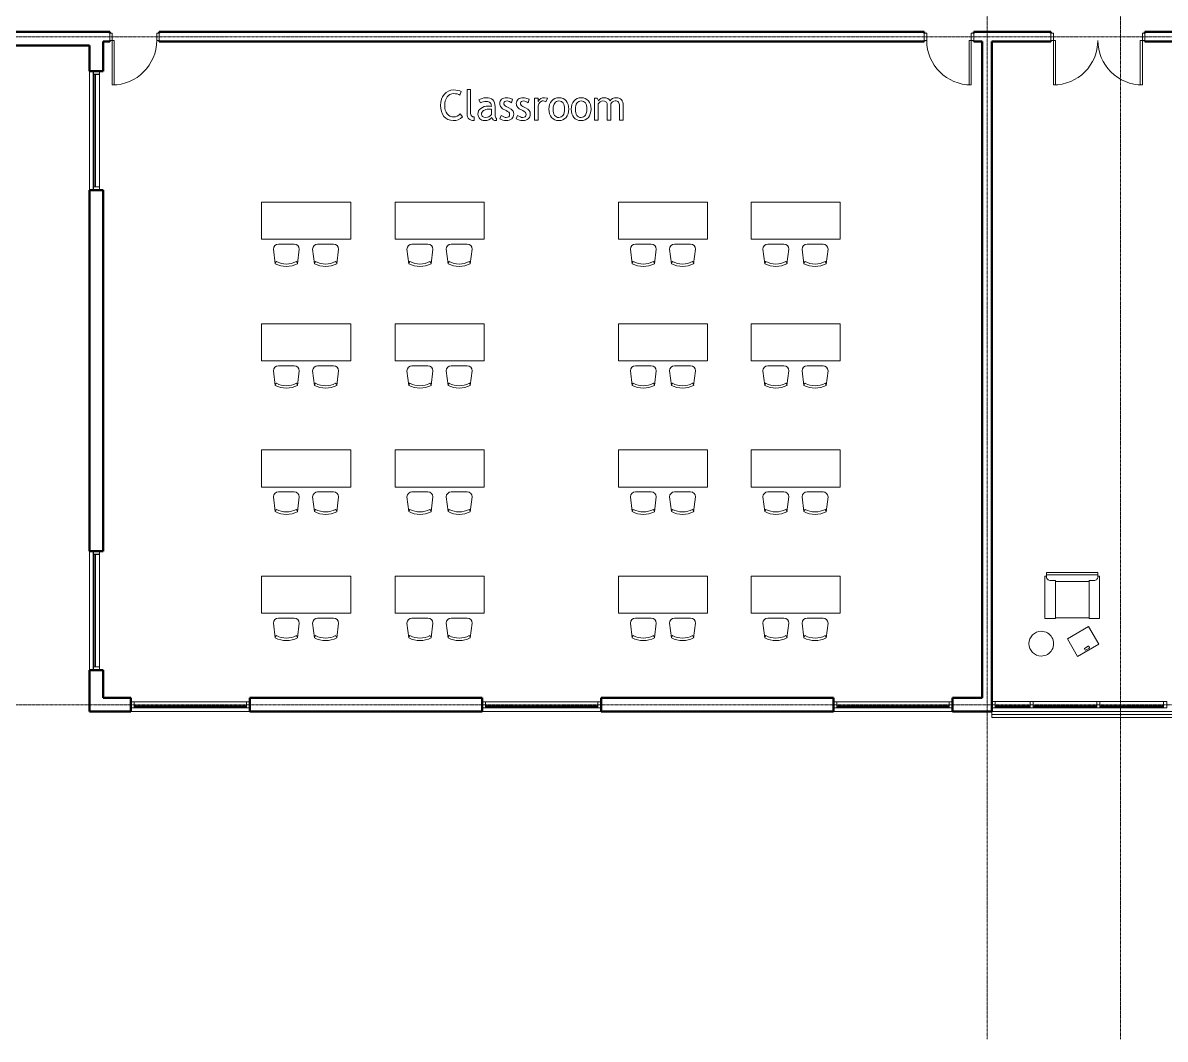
# Model space of a CAD drawing. Header units: inches. Extents: x -1714 to 1984, y -1043 to 970.
# Drawn here: x -924 to -1, y -1043 to -222 of the extents above; entities that cross this region are included whole.
import ezdxf

# ---------------------------------------------------------------- set-up
doc = ezdxf.new("R2010")
doc.units = ezdxf.units.IN
doc.header["$MEASUREMENT"] = 0
doc.linetypes.add('Grid Line 1_2_', pattern=[0.875, 0.5, -0.125, 0.125, -0.125])
for name, color, linetype, lineweight in [('A-DOOR', 31, 'Continuous', 13), ('A-DOOR-FRAM', 31, 'Continuous', 20), ('A-FLOR', 192, 'Continuous', 13), ('A-GENM', 13, 'Continuous', 9), ('A-GLAZ-CURT', 52, 'Continuous', 9), ('A-GLAZ-CWMG', 51, 'Continuous', 9), ('A-WALL', 113, 'Continuous', 13), ('I-FURN', 30, 'Continuous', 9), ('Q-SPCQ', 91, 'Continuous', 9), ('S-BEAM', 12, 'Continuous', 9), ('S-GRID', 1, 'Continuous', 9)]:
    doc.layers.add(name, color=color, linetype=linetype, lineweight=lineweight)

# ---------------------------------------------------------------- blocks, each defined once
blk = doc.blocks.new('Door-Exterior-Single-Two_Lite - 36_ x 84_-1295064-L2 - Architectural')
at = {"layer": 'A-DOOR', "lineweight": 20}
for p, q in [((18, 39.25), (16.25, 39.25)), ((16.25, 39.25), (16.25, 3.25)), ((18, 3.25), (18, 39.25)), ((16.25, 3.25), (18, 3.25))]:
    blk.add_line(p, q, dxfattribs=at)
at = {"layer": 'A-DOOR', "lineweight": 9}
blk.add_arc((18, 3.25), 36, 90, 180, dxfattribs=at)
at = {"layer": 'A-DOOR-FRAM'}
for p, q in [((-18, 3.25), (-20, 3.25)), ((-20, 3.25), (-20, -2.5)), ((-18, -2.5), (-18, 3.25)), ((18, 3.25), (18, -2.5)), ((20, 3.25), (18, 3.25)), ((20, -2.5), (20, 3.25)), ((-20, -2.5), (-18, -2.5)), ((18, -2.5), (20, -2.5))]:
    blk.add_line(p, q, dxfattribs=at)
blk = doc.blocks.new('Door-Exterior-Single-Two_Lite - 36_ x 84_-1295094-L2 - Architectural')
at = {"layer": 'A-DOOR', "lineweight": 20}
for p, q in [((16.25, -3.25), (18, -3.25)), ((16.25, -39.25), (16.25, -3.25)), ((18, -3.25), (18, -39.25)), ((18, -39.25), (16.25, -39.25))]:
    blk.add_line(p, q, dxfattribs=at)
at = {"layer": 'A-DOOR', "lineweight": 9}
blk.add_arc((18, -3.25), 36, 180, 270, dxfattribs=at)
at = {"layer": 'A-DOOR-FRAM'}
for p, q in [((-20, 2.5), (-18, 2.5)), ((-20, -3.25), (-20, 2.5)), ((-18, 2.5), (-18, -3.25)), ((18, 2.5), (20, 2.5)), ((18, -3.25), (18, 2.5)), ((20, 2.5), (20, -3.25)), ((-18, -3.25), (-20, -3.25)), ((20, -3.25), (18, -3.25))]:
    blk.add_line(p, q, dxfattribs=at)
blk = doc.blocks.new('Door-Passage-Double-Flush - 72_ x 84_-1294601-L2 - Architectural')
at = {"layer": 'A-DOOR', "lineweight": 20}
for p, q in [((-36, 3.25), (-36, 39.25)), ((-36, 39.25), (-34.25, 39.25)), ((-34.25, 39.25), (-34.25, 3.25)), ((36, 39.25), (34.25, 39.25)), ((34.25, 39.25), (34.25, 3.25)), ((36, 3.25), (36, 39.25)), ((-34.25, 3.25), (-36, 3.25)), ((34.25, 3.25), (36, 3.25))]:
    blk.add_line(p, q, dxfattribs=at)
at = {"layer": 'A-DOOR', "lineweight": 9}
for centre, start, end in [((-36, 3.25), 360, 90), ((36, 3.25), 90, 180)]:
    blk.add_arc(centre, 36, start, end, dxfattribs=at)
at = {"layer": 'A-DOOR-FRAM'}
for p, q in [((-36, 3.25), (-38, 3.25)), ((-38, 3.25), (-38, -2.5)), ((-36, -2.5), (-36, 3.25)), ((36, 3.25), (36, -2.5)), ((38, 3.25), (36, 3.25)), ((38, -2.5), (38, 3.25)), ((-38, -2.5), (-36, -2.5)), ((36, -2.5), (38, -2.5))]:
    blk.add_line(p, q, dxfattribs=at)
blk = doc.blocks.new('System Panel - Glazed-1339775-L2 - Architectural')
at = {"layer": 'A-GLAZ-CURT', "lineweight": 13}
for p, q in [((25.75, 1.75), (-25.75, 1.75)), ((-25.75, 1.75), (-25.75, 0.75)), ((-25.75, 0.75), (25.75, 0.75)), ((25.75, 0.75), (25.75, 1.75))]:
    blk.add_line(p, q, dxfattribs=at)
blk = doc.blocks.new('System Panel - Glazed-1339783-L2 - Architectural')
at = {"layer": 'A-GLAZ-CURT', "lineweight": 13}
for p, q in [((14.125, 1.75), (-14.125, 1.75)), ((-14.125, 1.75), (-14.125, 0.75)), ((-14.125, 0.75), (14.125, 0.75)), ((14.125, 0.75), (14.125, 1.75))]:
    blk.add_line(p, q, dxfattribs=at)
blk = doc.blocks.new('System Panel - Glazed-1339728-L2 - Architectural')
at = {"layer": 'A-GLAZ-CURT', "lineweight": 13}
for p, q in [((25.75, 1.75), (-25.75, 1.75)), ((-25.75, 1.75), (-25.75, 0.75)), ((-25.75, 0.75), (25.75, 0.75)), ((25.75, 0.75), (25.75, 1.75))]:
    blk.add_line(p, q, dxfattribs=at)
blk = doc.blocks.new('Rectangular Mullion - 2_5_ x 5_ rectangular-1339687-L2 - Architectural')
at = {"layer": 'A-GLAZ-CWMG', "lineweight": 20}
for p, q in [((-1.25, 2.5), (1.25, 2.5)), ((-1.25, -2.5), (-1.25, 2.5)), ((1.25, 2.5), (1.25, -2.5)), ((1.25, -2.5), (-1.25, -2.5))]:
    blk.add_line(p, q, dxfattribs=at)
blk = doc.blocks.new('Rectangular Mullion - 2_5_ x 5_ rectangular-1332245-L2 - Architectural')
at = {"layer": 'A-GLAZ-CWMG'}
for p, q in [((1292.65, -339.58), (1292.65, -288.08)), ((1297.65, -288.08), (1297.65, -339.58))]:
    blk.add_line(p, q, dxfattribs=at)
blk = doc.blocks.new('Rectangular Mullion - 2_5_ x 5_ rectangular-1339782-L2 - Architectural')
at = {"layer": 'A-GLAZ-CWMG'}
for p, q in [((-138.35, -770.33), (-110.1, -770.33)), ((-138.35, -775.33), (-110.1, -775.33))]:
    blk.add_line(p, q, dxfattribs=at)
blk = doc.blocks.new('Rectangular Mullion - 2_5_ x 5_ rectangular-1332330-L2 - Architectural')
at = {"layer": 'A-GLAZ-CWMG'}
for p, q in [((1292.65, -393.58), (1292.65, -342.08)), ((1297.65, -393.58), (1297.65, -342.08))]:
    blk.add_line(p, q, dxfattribs=at)
blk = doc.blocks.new('Rectangular Mullion - 2_5_ x 5_ rectangular-1339786-L2 - Architectural')
at = {"layer": 'A-GLAZ-CWMG', "lineweight": 20}
for p, q in [((-2.5, 2.5), (0, 2.5)), ((-2.5, -2.5), (-2.5, 2.5)), ((0, 2.5), (0, -2.5)), ((0, -2.5), (-2.5, -2.5))]:
    blk.add_line(p, q, dxfattribs=at)
blk = doc.blocks.new('System Panel - Glazed-1361201-L2 - Architectural')
at = {"layer": 'A-GLAZ-CURT', "lineweight": 13}
for p, q in [((45.5, 1.75), (-45.5, 1.75)), ((-45.5, 1.75), (-45.5, 0.75)), ((-45.5, 0.75), (45.5, 0.75)), ((45.5, 0.75), (45.5, 1.75))]:
    blk.add_line(p, q, dxfattribs=at)
blk = doc.blocks.new('Rectangular Mullion - 2_5_ x 5_ rectangular-1361071-L2 - Architectural')
at = {"layer": 'A-GLAZ-CWMG'}
for p, q in [((-220.88, -770.37), (-175.38, -770.37)), ((-220.88, -775.37), (-175.38, -775.37))]:
    blk.add_line(p, q, dxfattribs=at)
blk = doc.blocks.new('Rectangular Mullion - 2_5_ x 5_ rectangular-1361072-L2 - Architectural')
at = {"layer": 'A-GLAZ-CWMG'}
for p, q in [((-266.38, -770.37), (-220.88, -770.37)), ((-266.38, -775.37), (-220.88, -775.37))]:
    blk.add_line(p, q, dxfattribs=at)
blk = doc.blocks.new('Rectangular Mullion - 2_5_ x 5_ rectangular-1361184-L2 - Architectural')
at = {"layer": 'A-GLAZ-CWMG', "lineweight": 20}
for p, q in [((-2.5, 2.5), (0, 2.5)), ((-2.5, -2.5), (-2.5, 2.5)), ((0, 2.5), (0, -2.5)), ((0, -2.5), (-2.5, -2.5))]:
    blk.add_line(p, q, dxfattribs=at)
blk = doc.blocks.new('Rectangular Mullion - 2_5_ x 5_ rectangular-1361191-L2 - Architectural')
at = {"layer": 'A-GLAZ-CWMG', "lineweight": 20}
for p, q in [((0, 2.5), (-2.5, 2.5)), ((-2.5, 2.5), (-2.5, -2.5)), ((0, -2.5), (0, 2.5)), ((-2.5, -2.5), (0, -2.5))]:
    blk.add_line(p, q, dxfattribs=at)
blk = doc.blocks.new('Rectangular Mullion - 2_5_ x 5_ rectangular-V1-L2 - Architectural')
at = {"layer": 'A-GLAZ-CWMG'}
for p, q in [((-867.31, -651.27), (-867.31, -696.69)), ((-862.31, -651.19), (-862.31, -696.69))]:
    blk.add_line(p, q, dxfattribs=at)
blk = doc.blocks.new('Rectangular Mullion - 2_5_ x 5_ rectangular-V3-L2 - Architectural')
at = {"layer": 'A-GLAZ-CWMG'}
for p, q in [((-867.35, -696.77), (-867.35, -742.27)), ((-862.35, -696.77), (-862.35, -742.19))]:
    blk.add_line(p, q, dxfattribs=at)
blk = doc.blocks.new('Kawneer Versoleil Sunshade - 6_ Blade At 5_-1418622-L2 - Architectural')
at = {"layer": 'A-GENM'}
for p, q in [((-716.79, 2.5), (-716.79, -2.5)), ((723.41, 2.5), (-716.79, 2.5)), ((723.41, 2.5), (-716.79, 2.5)), ((-716.79, -2.5), (723.41, -2.5))]:
    blk.add_line(p, q, dxfattribs=at)
at = {"layer": 'S-BEAM'}
for p, q in [((-716.79, 2.5), (-716.79, -2.5)), ((723.41, 2.5), (-716.79, 2.5)), ((-716.79, 0), (723.41, 0)), ((-716.79, -2.5), (723.41, -2.5))]:
    blk.add_line(p, q, dxfattribs=at)
blk = doc.blocks.new('Chair-Viper - Chair-1456982-L2 - Architectural')
at = {"layer": 'I-FURN'}
for p, q in [((-20.75, 0.56), (-20.75, -2.54)), ((-20.75, 0.56), (20.75, 0.56)), ((20.75, -2.54), (20.75, 0.56)), ((-22, -36.79), (-22, -2.54)), ((-22, -2.54), (-20.75, -2.54)), ((-20.75, -1.44), (20.75, -1.44)), ((-13.59, -5.88), (-18.14, -5.88)), ((-13.59, -36.1), (-13.59, -5.88)), ((-13.59, -6.88), (13.59, -6.88)), ((13.59, -36.1), (13.59, -5.88)), ((13.59, -5.88), (18.25, -5.88)), ((22, -2.54), (20.75, -2.54)), ((22, -36.79), (22, -2.54)), ((-13.59, -36.79), (-22, -36.79)), ((13.59, -36.1), (-13.59, -36.1)), ((-13.59, -36.1), (-13.59, -36.79)), ((13.59, -36.1), (13.59, -36.79)), ((13.59, -36.79), (22, -36.79))]:
    blk.add_line(p, q, dxfattribs=at)
for centre, radius, start, end in [((-16.21, -2.54), 4.54, 180, 203.67107), ((-18.14, -3.48), 2.4, 201.61679, 270), ((18.25, -3.64), 2.24, 270, 341.12025), ((13.19, -1.91), 7.59, 341.12025, 355.20868)]:
    blk.add_arc(centre, radius, start, end, dxfattribs=at)
blk = doc.blocks.new('Table-Teknion-DNA_Laptop_Table - DNA Freestanding Laptop-1456984-L2 - Architectural')
at = {"layer": 'I-FURN'}
for p, q in [((9.84, 8.24), (-9.84, 8.24)), ((-9.84, 8.24), (-9.84, -8.24)), ((-2.02, 5.74), (-2.02, 6.81)), ((-1.73, 7.1), (1.71, 7.1)), ((1.71, 5.45), (-1.73, 5.45)), ((2, 6.81), (2, 5.74)), ((9.84, -8.24), (9.84, 8.24)), ((-9.84, -8.24), (9.84, -8.24))]:
    blk.add_line(p, q, dxfattribs=at)
for centre, start, end in [((-1.73, 6.81), 90, 180), ((-1.73, 5.74), 180, 270), ((1.71, 6.81), 0, 90), ((1.71, 5.74), 270, 0)]:
    blk.add_arc(centre, 0.289, start, end, dxfattribs=at)
blk = doc.blocks.new('Nemschoff_Steps_866-T7_TableFreestanding - Left Stand -T8-1456986-L2 - Architectural')
at = {"layer": 'I-FURN'}
for start, end in [(360, 180), (180, 360)]:
    blk.add_arc((0, 0), 10, start, end, dxfattribs=at)
blk = doc.blocks.new('M_Table-Rectangular - 1830 x 0762mm-1454991-L2 - Architectural')
at = {"layer": 'I-FURN'}
for p, q in [((36.02, 15), (-36.02, 15)), ((-36.02, 15), (-36.02, -15)), ((36.02, -15), (36.02, 15)), ((-36.02, -15), (36.02, -15))]:
    blk.add_line(p, q, dxfattribs=at)
blk = doc.blocks.new('M_Chair-Desk - Desk Chair-1453869-L2 - Architectural')
at = {"layer": 'I-FURN'}
for p, q in [((-10.49, 11.91), (-9, 0)), ((6.42, 15.96), (-6.44, 15.96)), ((8.98, -0.01), (10.46, 11.91))]:
    blk.add_line(p, q, dxfattribs=at)
for centre, radius, start, end in [((-6.44, 11.91), 4.05, 90, 180), ((6.42, 11.91), 4.05, 360, 90), ((-6.85, 0.01), 2.15, 125.61631, 180.20142), ((0, 17.59), 17.79, 242.90887, 297.09113), ((7.02, 0.09), 1.98, 357.30891, 56.87335), ((0, 17.59), 19.76, 242.90887, 297.03453)]:
    blk.add_arc(centre, radius, start, end, dxfattribs=at)

msp = doc.modelspace()

# ---------------------------------------------------------------- linework, layer by layer
at = {"layer": 'A-FLOR'}
for p, q in [((-870.41, -260.69), (-870.41, -356.77)), ((-870.41, -648.69), (-870.41, -744.77)), ((-836.88, -778.35), (-740.88, -778.35)), ((-552.88, -778.35), (-456.88, -778.35)), ((-268.88, -778.35), (-172.88, -778.35))]:
    msp.add_line(p, q, dxfattribs=at)
at = {"layer": 'A-GENM'}
for p, q in [((-580.31, -276.73), (-582.1, -277.84)), ((-578.31, -276.07), (-580.31, -276.73)), ((-576.09, -275.85), (-578.31, -276.07)), ((-574.2, -275.93), (-576.09, -275.85)), ((-572.53, -276.16), (-574.2, -275.93)), ((-571.08, -276.56), (-572.53, -276.16)), ((-569.84, -277.11), (-571.08, -276.56)), ((-562.3, -275.43), (-565.23, -275.43)), ((-565.23, -275.43), (-565.23, -295.28)), ((-562.3, -294.63), (-562.3, -275.43)), ((-586.44, -285.73), (-586.62, -288.29)), ((-585.88, -283.39), (-586.44, -285.73)), ((-584.97, -281.28), (-585.88, -283.39)), ((-583.68, -279.39), (-584.97, -281.28)), ((-582.1, -277.84), (-583.68, -279.39)), ((-583.14, -286.45), (-582.77, -284.6)), ((-582.77, -284.6), (-582.16, -282.95)), ((-582.16, -282.95), (-581.3, -281.5)), ((-581.3, -281.5), (-580.23, -280.31)), ((-580.23, -280.31), (-579.01, -279.46)), ((-579.01, -279.46), (-577.62, -278.95)), ((-577.62, -278.95), (-576.08, -278.78)), ((-576.08, -278.78), (-574.45, -278.85)), ((-574.45, -278.85), (-573.06, -279.07)), ((-573.06, -279.07), (-571.9, -279.42)), ((-571.9, -279.42), (-570.98, -279.91)), ((-570.98, -279.91), (-569.84, -277.11)), ((-554.51, -283.18), (-555.59, -283.82)), ((-555.59, -283.82), (-554.21, -286.33)), ((-553.08, -282.63), (-554.51, -283.18)), ((-554.21, -286.33), (-553.3, -285.78)), ((-553.3, -285.78), (-552.21, -285.39)), ((-551.52, -282.26), (-553.08, -282.63)), ((-552.21, -285.39), (-550.95, -285.15)), ((-550.02, -282.14), (-551.52, -282.26)), ((-550.95, -285.15), (-549.5, -285.07)), ((-548.2, -282.25), (-550.02, -282.14)), ((-549.5, -285.07), (-548.57, -285.14)), ((-548.57, -285.14), (-547.76, -285.34)), ((-546.65, -282.58), (-548.2, -282.25)), ((-547.76, -285.34), (-547.08, -285.66)), ((-547.08, -285.66), (-546.52, -286.12)), ((-545.37, -283.12), (-546.65, -282.58)), ((-546.52, -286.12), (-546.08, -286.71)), ((-544.35, -283.89), (-545.37, -283.12)), ((-543.58, -284.9), (-544.35, -283.89)), ((-543.03, -286.16), (-543.58, -284.9)), ((-542.7, -287.68), (-543.03, -286.16)), ((-538.71, -285.76), (-538.81, -286.8)), ((-538.42, -284.84), (-538.71, -285.76)), ((-537.93, -284.05), (-538.42, -284.84)), ((-537.24, -283.37), (-537.93, -284.05)), ((-536.4, -282.83), (-537.24, -283.37)), ((-535.43, -282.45), (-536.4, -282.83)), ((-535.46, -286.57), (-535.27, -285.81)), ((-534.35, -282.22), (-535.43, -282.45)), ((-535.27, -285.81), (-534.71, -285.2)), ((-534.71, -285.2), (-533.87, -284.79)), ((-533.14, -282.14), (-534.35, -282.22)), ((-533.87, -284.79), (-532.86, -284.66)), ((-532.13, -282.22), (-533.14, -282.14)), ((-532.86, -284.66), (-531.94, -284.76)), ((-530.99, -282.45), (-532.13, -282.22)), ((-531.94, -284.76), (-531.02, -285.07)), ((-531.02, -285.07), (-530.11, -285.6)), ((-528.33, -283.38), (-530.99, -282.45)), ((-530.11, -285.6), (-529.2, -286.33)), ((-529.2, -286.33), (-528.33, -283.38)), ((-525.29, -285.76), (-525.39, -286.8)), ((-525, -284.84), (-525.29, -285.76)), ((-524.51, -284.05), (-525, -284.84)), ((-523.82, -283.37), (-524.51, -284.05)), ((-522.98, -282.83), (-523.82, -283.37)), ((-522.01, -282.45), (-522.98, -282.83)), ((-522.04, -286.57), (-521.85, -285.81)), ((-520.93, -282.22), (-522.01, -282.45)), ((-521.85, -285.81), (-521.29, -285.2)), ((-521.29, -285.2), (-520.45, -284.79)), ((-519.72, -282.14), (-520.93, -282.22)), ((-520.45, -284.79), (-519.44, -284.66)), ((-518.71, -282.22), (-519.72, -282.14)), ((-519.44, -284.66), (-518.52, -284.76)), ((-517.57, -282.45), (-518.71, -282.22)), ((-518.52, -284.76), (-517.6, -285.07)), ((-517.6, -285.07), (-516.69, -285.6)), ((-514.91, -283.38), (-517.57, -282.45)), ((-516.69, -285.6), (-515.78, -286.33)), ((-515.78, -286.33), (-514.91, -283.38)), ((-507.78, -282.56), (-510.71, -282.56)), ((-510.71, -282.56), (-510.71, -300.17)), ((-507.78, -285.07), (-507.78, -282.56)), ((-506.81, -283.79), (-507.78, -285.07)), ((-507.08, -286.94), (-506.53, -286.15)), ((-505.64, -282.87), (-506.81, -283.79)), ((-506.53, -286.15), (-505.88, -285.5)), ((-505.88, -285.5), (-505.17, -285.03)), ((-504.25, -282.32), (-505.64, -282.87)), ((-505.17, -285.03), (-504.42, -284.75)), ((-504.42, -284.75), (-503.6, -284.66)), ((-502.66, -282.14), (-504.25, -282.32)), ((-503.6, -284.66), (-502.57, -284.83)), ((-500.23, -282.42), (-502.66, -282.14)), ((-502.57, -284.83), (-501.54, -285.36)), ((-501.54, -285.36), (-500.23, -282.42)), ((-497.74, -286.04), (-498.42, -287.6)), ((-496.78, -284.67), (-497.74, -286.04)), ((-495.59, -283.56), (-496.78, -284.67)), ((-494.23, -282.77), (-495.59, -283.56)), ((-494.36, -286.43), (-493.68, -285.65)), ((-492.7, -282.3), (-494.23, -282.77)), ((-493.68, -285.65), (-492.89, -285.1)), ((-492.89, -285.1), (-492, -284.77)), ((-491, -282.14), (-492.7, -282.3)), ((-492, -284.77), (-491, -284.66)), ((-489.21, -282.29), (-491, -282.14)), ((-491, -284.66), (-489.92, -284.76)), ((-489.92, -284.76), (-488.98, -285.07)), ((-487.63, -282.75), (-489.21, -282.29)), ((-488.98, -285.07), (-488.19, -285.59)), ((-488.19, -285.59), (-487.54, -286.32)), ((-486.27, -283.51), (-487.63, -282.75)), ((-485.12, -284.57), (-486.27, -283.51)), ((-484.21, -285.91), (-485.12, -284.57)), ((-483.56, -287.48), (-484.21, -285.91)), ((-479.7, -286.04), (-480.39, -287.6)), ((-478.74, -284.67), (-479.7, -286.04)), ((-477.56, -283.56), (-478.74, -284.67)), ((-476.2, -282.77), (-477.56, -283.56)), ((-476.32, -286.43), (-475.64, -285.65)), ((-474.67, -282.3), (-476.2, -282.77)), ((-475.64, -285.65), (-474.86, -285.1)), ((-474.86, -285.1), (-473.96, -284.77)), ((-472.96, -282.14), (-474.67, -282.3)), ((-473.96, -284.77), (-472.96, -284.66)), ((-471.18, -282.29), (-472.96, -282.14)), ((-472.96, -284.66), (-471.88, -284.76)), ((-471.88, -284.76), (-470.95, -285.07)), ((-469.6, -282.75), (-471.18, -282.29)), ((-470.95, -285.07), (-470.16, -285.59)), ((-470.16, -285.59), (-469.51, -286.32)), ((-468.24, -283.51), (-469.6, -282.75)), ((-467.09, -284.57), (-468.24, -283.51)), ((-466.18, -285.91), (-467.09, -284.57)), ((-465.52, -287.48), (-466.18, -285.91)), ((-460.07, -282.56), (-462.07, -282.56)), ((-462.07, -282.56), (-462.07, -300.17)), ((-459.05, -284.66), (-460.07, -282.56)), ((-459.13, -287.17), (-458.53, -286.27)), ((-458.11, -283.55), (-459.05, -284.66)), ((-458.53, -286.27), (-457.61, -285.44)), ((-457.06, -282.77), (-458.11, -283.55)), ((-457.61, -285.44), (-456.57, -284.85)), ((-455.89, -282.3), (-457.06, -282.77)), ((-456.57, -284.85), (-455.6, -284.66)), ((-454.62, -282.14), (-455.89, -282.3)), ((-455.6, -284.66), (-454.13, -284.84)), ((-452.9, -282.3), (-454.62, -282.14)), ((-454.13, -284.84), (-452.99, -285.41)), ((-452.99, -285.41), (-452.56, -285.83)), ((-451.46, -282.77), (-452.9, -282.3)), ((-452.56, -285.83), (-452.25, -286.31)), ((-450.3, -283.55), (-451.46, -282.77)), ((-449.42, -284.66), (-450.3, -283.55)), ((-448.68, -283.67), (-449.42, -284.66)), ((-449.07, -286.97), (-448.54, -286.12)), ((-447.5, -282.86), (-448.68, -283.67)), ((-448.54, -286.12), (-447.71, -285.36)), ((-447.71, -285.36), (-446.67, -284.83)), ((-446.08, -282.32), (-447.5, -282.86)), ((-446.67, -284.83), (-445.57, -284.66)), ((-444.62, -282.14), (-446.08, -282.32)), ((-445.57, -284.66), (-444.72, -284.72)), ((-444.72, -284.72), (-443.98, -284.92)), ((-443.35, -282.24), (-444.62, -282.14)), ((-443.98, -284.92), (-443.35, -285.25)), ((-442.24, -282.55), (-443.35, -282.24)), ((-443.35, -285.25), (-442.84, -285.71)), ((-442.84, -285.71), (-442.45, -286.3)), ((-441.28, -283.05), (-442.24, -282.55)), ((-440.47, -283.77), (-441.28, -283.05)), ((-439.83, -284.66), (-440.47, -283.77)), ((-439.37, -285.72), (-439.83, -284.66)), ((-439.09, -286.95), (-439.37, -285.72)), ((-586.62, -288.29), (-586.45, -290.93)), ((-586.45, -290.93), (-585.94, -293.29)), ((-585.94, -293.29), (-585.08, -295.38)), ((-585.08, -295.38), (-583.89, -297.21)), ((-583.26, -288.49), (-583.14, -286.45)), ((-583.14, -290.44), (-583.26, -288.49)), ((-582.77, -292.19), (-583.14, -290.44)), ((-582.14, -293.75), (-582.77, -292.19)), ((-581.27, -295.12), (-582.14, -293.75)), ((-580.2, -296.23), (-581.27, -295.12)), ((-570.84, -295.15), (-571.86, -296.24)), ((-569.01, -297.66), (-570.84, -295.15)), ((-565.23, -295.28), (-565.14, -296.52)), ((-562.09, -295.89), (-562.3, -294.63)), ((-556.27, -293.99), (-556.42, -295.29)), ((-556.42, -295.29), (-556.33, -296.37)), ((-555.82, -292.79), (-556.27, -293.99)), ((-555.06, -291.7), (-555.82, -292.79)), ((-554, -290.72), (-555.06, -291.7)), ((-552.71, -289.9), (-554, -290.72)), ((-553.49, -295.38), (-553.39, -294.59)), ((-553.27, -296.56), (-553.49, -295.38)), ((-553.39, -294.59), (-553.09, -293.86)), ((-553.09, -293.86), (-552.59, -293.18)), ((-551.25, -289.32), (-552.71, -289.9)), ((-552.59, -293.18), (-551.88, -292.56)), ((-551.88, -292.56), (-551.02, -292.04)), ((-549.62, -288.97), (-551.25, -289.32)), ((-551.02, -292.04), (-550.05, -291.66)), ((-550.05, -291.66), (-548.95, -291.44)), ((-547.83, -288.85), (-549.62, -288.97)), ((-548.95, -291.44), (-547.74, -291.37)), ((-546.74, -288.95), (-547.83, -288.85)), ((-547.74, -291.37), (-545.52, -291.37)), ((-545.52, -289.27), (-546.74, -288.95)), ((-546.08, -286.71), (-545.77, -287.43)), ((-545.77, -287.43), (-545.58, -288.29)), ((-545.58, -288.29), (-545.52, -289.27)), ((-545.52, -291.37), (-545.52, -295.56)), ((-542.59, -289.46), (-542.7, -287.68)), ((-542.59, -295.81), (-542.59, -289.46)), ((-538.81, -286.8), (-538.74, -287.62)), ((-538.74, -287.62), (-538.54, -288.39)), ((-538.54, -288.39), (-538.21, -289.11)), ((-538.21, -289.11), (-537.73, -289.79)), ((-537.73, -289.79), (-536.46, -290.97)), ((-536.46, -290.97), (-533.59, -292.48)), ((-535.34, -287.39), (-535.46, -286.57)), ((-534.98, -288.11), (-535.34, -287.39)), ((-534.39, -288.71), (-534.98, -288.11)), ((-533.56, -289.22), (-534.39, -288.71)), ((-533.59, -292.48), (-532.39, -293.16)), ((-531.36, -290.27), (-533.56, -289.22)), ((-532.39, -293.16), (-531.53, -293.9)), ((-531.53, -293.9), (-531.01, -294.7)), ((-529.61, -291.29), (-531.36, -290.27)), ((-531.01, -294.7), (-530.84, -295.57)), ((-528.41, -292.44), (-529.61, -291.29)), ((-528.01, -293.08), (-528.41, -292.44)), ((-527.72, -293.81), (-528.01, -293.08)), ((-527.49, -295.48), (-527.72, -293.81)), ((-527.59, -296.61), (-527.49, -295.48)), ((-525.39, -286.8), (-525.32, -287.62)), ((-525.32, -287.62), (-525.12, -288.39)), ((-525.12, -288.39), (-524.79, -289.11)), ((-524.79, -289.11), (-524.31, -289.79)), ((-524.31, -289.79), (-523.04, -290.97)), ((-523.04, -290.97), (-520.18, -292.48)), ((-521.92, -287.39), (-522.04, -286.57)), ((-521.56, -288.11), (-521.92, -287.39)), ((-520.97, -288.71), (-521.56, -288.11)), ((-520.14, -289.22), (-520.97, -288.71)), ((-520.18, -292.48), (-518.97, -293.16)), ((-517.94, -290.27), (-520.14, -289.22)), ((-518.97, -293.16), (-518.11, -293.9)), ((-518.11, -293.9), (-517.59, -294.7)), ((-516.19, -291.29), (-517.94, -290.27)), ((-517.59, -294.7), (-517.42, -295.57)), ((-514.99, -292.44), (-516.19, -291.29)), ((-514.59, -293.08), (-514.99, -292.44)), ((-514.3, -293.81), (-514.59, -293.08)), ((-514.07, -295.48), (-514.3, -293.81)), ((-514.17, -296.61), (-514.07, -295.48)), ((-507.78, -289.76), (-507.7, -288.74)), ((-507.78, -300.17), (-507.78, -289.76)), ((-507.7, -288.74), (-507.47, -287.8)), ((-507.47, -287.8), (-507.08, -286.94)), ((-498.83, -289.36), (-498.97, -291.33)), ((-498.97, -291.33), (-498.84, -293.34)), ((-498.84, -293.34), (-498.44, -295.14)), ((-498.42, -287.6), (-498.83, -289.36)), ((-498.44, -295.14), (-497.79, -296.72)), ((-495.62, -291.33), (-495.54, -289.85)), ((-495.54, -292.91), (-495.62, -291.33)), ((-495.54, -289.85), (-495.3, -288.54)), ((-495.33, -294.28), (-495.54, -292.91)), ((-494.97, -295.44), (-495.33, -294.28)), ((-495.3, -288.54), (-494.91, -287.4)), ((-494.46, -296.39), (-494.97, -295.44)), ((-494.91, -287.4), (-494.36, -286.43)), ((-487.08, -295.28), (-487.61, -296.27)), ((-487.54, -286.32), (-487.04, -287.26)), ((-486.7, -294.13), (-487.08, -295.28)), ((-487.04, -287.26), (-486.68, -288.41)), ((-486.47, -292.81), (-486.7, -294.13)), ((-486.68, -288.41), (-486.46, -289.76)), ((-486.39, -291.33), (-486.47, -292.81)), ((-486.46, -289.76), (-486.39, -291.33)), ((-484.24, -296.75), (-483.57, -295.17)), ((-483.57, -295.17), (-483.17, -293.36)), ((-483.17, -289.28), (-483.56, -287.48)), ((-483.03, -291.33), (-483.17, -289.28)), ((-483.17, -293.36), (-483.03, -291.33)), ((-480.8, -289.36), (-480.94, -291.33)), ((-480.94, -291.33), (-480.81, -293.34)), ((-480.81, -293.34), (-480.41, -295.14)), ((-480.39, -287.6), (-480.8, -289.36)), ((-480.41, -295.14), (-479.75, -296.72)), ((-477.58, -291.33), (-477.5, -289.85)), ((-477.51, -292.91), (-477.58, -291.33)), ((-477.29, -294.28), (-477.51, -292.91)), ((-477.5, -289.85), (-477.27, -288.54)), ((-476.93, -295.44), (-477.29, -294.28)), ((-477.27, -288.54), (-476.88, -287.4)), ((-476.43, -296.39), (-476.93, -295.44)), ((-476.88, -287.4), (-476.32, -286.43)), ((-469.05, -295.28), (-469.58, -296.27)), ((-469.51, -286.32), (-469, -287.26)), ((-468.66, -294.13), (-469.05, -295.28)), ((-469, -287.26), (-468.64, -288.41)), ((-468.43, -292.81), (-468.66, -294.13)), ((-468.64, -288.41), (-468.43, -289.76)), ((-468.43, -289.76), (-468.36, -291.33)), ((-468.36, -291.33), (-468.43, -292.81)), ((-466.21, -296.75), (-465.54, -295.17)), ((-465.54, -295.17), (-465.14, -293.36)), ((-465.13, -289.28), (-465.52, -287.48)), ((-465.14, -293.36), (-465, -291.33)), ((-465, -291.33), (-465.13, -289.28)), ((-459.13, -300.17), (-459.13, -287.17)), ((-452.25, -286.31), (-452.06, -286.86)), ((-452.06, -286.86), (-452, -287.49)), ((-452, -287.49), (-452, -300.17)), ((-449.07, -300.17), (-449.07, -286.97)), ((-442.45, -286.3), (-442.16, -287.03)), ((-442.16, -287.03), (-441.99, -287.89)), ((-441.99, -287.89), (-441.94, -288.88)), ((-441.94, -288.88), (-441.94, -300.17)), ((-439, -288.34), (-439.09, -286.95)), ((-439, -300.17), (-439, -288.34)), ((-583.89, -297.21), (-582.4, -298.69)), ((-582.4, -298.69), (-580.66, -299.75)), ((-580.66, -299.75), (-578.66, -300.38)), ((-578.99, -297.02), (-580.2, -296.23)), ((-577.63, -297.5), (-578.99, -297.02)), ((-578.66, -300.38), (-576.42, -300.59)), ((-576.13, -297.66), (-577.63, -297.5)), ((-576.42, -300.59), (-574.25, -300.41)), ((-574.51, -297.5), (-576.13, -297.66)), ((-573.09, -297.03), (-574.51, -297.5)), ((-574.25, -300.41), (-572.3, -299.86)), ((-571.86, -296.24), (-573.09, -297.03)), ((-572.3, -299.86), (-570.55, -298.94)), ((-570.55, -298.94), (-569.01, -297.66)), ((-565.14, -296.52), (-564.86, -297.6)), ((-564.86, -297.6), (-564.41, -298.52)), ((-564.41, -298.52), (-563.76, -299.26)), ((-563.76, -299.26), (-562.94, -299.84)), ((-562.94, -299.84), (-561.93, -300.26)), ((-561.84, -296.4), (-562.09, -295.89)), ((-561.93, -300.26), (-560.74, -300.51)), ((-561.48, -296.85), (-561.84, -296.4)), ((-560.55, -297.45), (-561.48, -296.85)), ((-560.74, -300.51), (-559.36, -300.59)), ((-559.36, -297.66), (-560.55, -297.45)), ((-559.36, -300.59), (-559.36, -297.66)), ((-556.33, -296.37), (-556.03, -297.37)), ((-556.03, -297.37), (-555.54, -298.26)), ((-555.54, -298.26), (-554.86, -299.07)), ((-554.86, -299.07), (-554.04, -299.74)), ((-554.04, -299.74), (-553.15, -300.21)), ((-553, -297.02), (-553.27, -296.56)), ((-553.15, -300.21), (-552.19, -300.5)), ((-552.62, -297.4), (-553, -297.02)), ((-551.54, -297.91), (-552.62, -297.4)), ((-552.19, -300.5), (-551.16, -300.59)), ((-550.02, -298.08), (-551.54, -297.91)), ((-551.16, -300.59), (-549.3, -300.43)), ((-548.78, -297.92), (-550.02, -298.08)), ((-549.3, -300.43), (-547.69, -299.96)), ((-547.62, -297.45), (-548.78, -297.92)), ((-547.69, -299.96), (-546.34, -299.18)), ((-546.54, -296.66), (-547.62, -297.45)), ((-545.52, -295.56), (-546.54, -296.66)), ((-546.34, -299.18), (-545.25, -298.08)), ((-545.25, -298.08), (-544.74, -299.23)), ((-544.74, -299.23), (-543.98, -300.01)), ((-543.98, -300.01), (-542.88, -300.45)), ((-542.88, -300.45), (-541.33, -300.59)), ((-542.51, -296.87), (-542.59, -295.81)), ((-542.27, -297.75), (-542.51, -296.87)), ((-541.88, -298.43), (-542.27, -297.75)), ((-541.33, -298.91), (-541.88, -298.43)), ((-541.33, -300.59), (-541.33, -298.91)), ((-537.74, -296.4), (-538.81, -299.25)), ((-538.81, -299.25), (-537.58, -299.84)), ((-535.45, -297.66), (-537.74, -296.4)), ((-537.58, -299.84), (-536.32, -300.26)), ((-536.32, -300.26), (-535.01, -300.51)), ((-534.49, -297.97), (-535.45, -297.66)), ((-535.01, -300.51), (-533.66, -300.59)), ((-533.65, -298.08), (-534.49, -297.97)), ((-533.66, -300.59), (-532.29, -300.51)), ((-532.42, -297.92), (-533.65, -298.08)), ((-531.55, -297.45), (-532.42, -297.92)), ((-532.29, -300.51), (-531.07, -300.25)), ((-531.02, -296.66), (-531.55, -297.45)), ((-531.07, -300.25), (-530.02, -299.83)), ((-530.84, -295.57), (-531.02, -296.66)), ((-530.02, -299.83), (-529.12, -299.23)), ((-529.12, -299.23), (-528.41, -298.49)), ((-528.41, -298.49), (-527.9, -297.62)), ((-527.9, -297.62), (-527.59, -296.61)), ((-524.32, -296.4), (-525.39, -299.25)), ((-525.39, -299.25), (-524.16, -299.84)), ((-522.03, -297.66), (-524.32, -296.4)), ((-524.16, -299.84), (-522.9, -300.26)), ((-522.9, -300.26), (-521.59, -300.51)), ((-521.07, -297.97), (-522.03, -297.66)), ((-521.59, -300.51), (-520.24, -300.59)), ((-520.23, -298.08), (-521.07, -297.97)), ((-520.24, -300.59), (-518.87, -300.51)), ((-519, -297.92), (-520.23, -298.08)), ((-518.13, -297.45), (-519, -297.92)), ((-518.87, -300.51), (-517.65, -300.25)), ((-517.6, -296.66), (-518.13, -297.45)), ((-517.65, -300.25), (-516.6, -299.83)), ((-517.42, -295.57), (-517.6, -296.66)), ((-516.6, -299.83), (-515.7, -299.23)), ((-515.7, -299.23), (-514.99, -298.49)), ((-514.99, -298.49), (-514.48, -297.62)), ((-514.48, -297.62), (-514.17, -296.61)), ((-510.71, -300.17), (-507.78, -300.17)), ((-497.79, -296.72), (-496.86, -298.08)), ((-496.86, -298.08), (-495.71, -299.18)), ((-495.71, -299.18), (-494.34, -299.96)), ((-493.81, -297.13), (-494.46, -296.39)), ((-494.34, -299.96), (-492.77, -300.43)), ((-493.02, -297.65), (-493.81, -297.13)), ((-492.08, -297.97), (-493.02, -297.65)), ((-492.77, -300.43), (-491, -300.59)), ((-491, -298.08), (-492.08, -297.97)), ((-489.98, -297.96), (-491, -298.08)), ((-491, -300.59), (-489.25, -300.44)), ((-489.07, -297.62), (-489.98, -297.96)), ((-489.25, -300.44), (-487.7, -299.97)), ((-488.29, -297.06), (-489.07, -297.62)), ((-487.61, -296.27), (-488.29, -297.06)), ((-487.7, -299.97), (-486.34, -299.19)), ((-486.34, -299.19), (-485.17, -298.11)), ((-485.17, -298.11), (-484.24, -296.75)), ((-479.75, -296.72), (-478.83, -298.08)), ((-478.83, -298.08), (-477.67, -299.18)), ((-477.67, -299.18), (-476.31, -299.96)), ((-475.78, -297.13), (-476.43, -296.39)), ((-476.31, -299.96), (-474.74, -300.43)), ((-474.98, -297.65), (-475.78, -297.13)), ((-474.05, -297.97), (-474.98, -297.65)), ((-474.74, -300.43), (-472.96, -300.59)), ((-472.96, -298.08), (-474.05, -297.97)), ((-471.94, -297.96), (-472.96, -298.08)), ((-472.96, -300.59), (-471.22, -300.44)), ((-471.04, -297.62), (-471.94, -297.96)), ((-471.22, -300.44), (-469.67, -299.97)), ((-470.25, -297.06), (-471.04, -297.62)), ((-469.58, -296.27), (-470.25, -297.06)), ((-469.67, -299.97), (-468.31, -299.19)), ((-468.31, -299.19), (-467.14, -298.11)), ((-467.14, -298.11), (-466.21, -296.75)), ((-462.07, -300.17), (-459.13, -300.17)), ((-452, -300.17), (-449.07, -300.17)), ((-441.94, -300.17), (-439, -300.17))]:
    msp.add_line(p, q, dxfattribs=at)
at = {"layer": 'A-WALL', "lineweight": 50}
for p, q in [((-854.1, -228.79), (-1408.35, -228.79)), ((-854.1, -230.04), (-854.1, -228.79)), ((-195.6, -228.79), (-814.1, -228.79)), ((-814.1, -228.79), (-814.1, -230.04)), ((-195.6, -230.04), (-195.6, -228.79)), ((-93.23, -228.79), (-155.6, -228.79)), ((-155.6, -228.79), (-155.6, -230.04)), ((-93.23, -230.04), (-93.23, -228.79)), ((31.15, -228.79), (-17.23, -228.79)), ((-17.23, -228.79), (-17.23, -230.04)), ((-1408.35, -239.91), (-870.41, -239.91)), ((-870.41, -239.91), (-870.41, -260.69)), ((-859.29, -236.79), (-854.1, -236.79)), ((-859.29, -260.69), (-859.29, -236.79)), ((-854.1, -236.79), (-854.1, -235.79)), ((-814.1, -235.79), (-814.1, -236.79)), ((-814.1, -236.79), (-195.6, -236.79)), ((-195.6, -236.79), (-195.6, -235.79)), ((-155.6, -235.79), (-155.6, -236.79)), ((-155.6, -236.79), (-148.85, -236.79)), ((-148.85, -236.79), (-148.85, -767.23)), ((-140.85, -236.79), (-93.23, -236.79)), ((-140.85, -778.25), (-140.85, -236.79)), ((-93.23, -236.79), (-93.23, -235.79)), ((-17.23, -235.79), (-17.23, -236.79)), ((-17.23, -236.79), (760.71, -236.79)), ((-870.41, -260.69), (-859.29, -260.69)), ((-870.41, -356.77), (-870.41, -648.69)), ((-859.29, -356.77), (-870.41, -356.77)), ((-859.29, -648.69), (-859.29, -356.77)), ((-870.41, -648.69), (-859.29, -648.69)), ((-870.41, -744.77), (-870.41, -778.35)), ((-859.29, -744.77), (-870.41, -744.77)), ((-859.29, -767.23), (-859.29, -744.77)), ((-836.88, -767.23), (-859.29, -767.23)), ((-836.88, -778.35), (-836.88, -767.23)), ((-552.88, -767.23), (-740.88, -767.23)), ((-740.88, -767.23), (-740.88, -778.35)), ((-552.88, -778.35), (-552.88, -767.23)), ((-268.88, -767.23), (-456.88, -767.23)), ((-456.88, -767.23), (-456.88, -778.35)), ((-268.88, -778.35), (-268.88, -767.23)), ((-148.85, -767.23), (-172.88, -767.23)), ((-172.88, -767.23), (-172.88, -778.35)), ((-870.41, -778.35), (-836.88, -778.35)), ((-740.88, -778.35), (-552.88, -778.35)), ((-456.88, -778.35), (-268.88, -778.35)), ((-172.88, -778.35), (-140.85, -778.35))]:
    msp.add_line(p, q, dxfattribs=at)
at = {"layer": 'S-GRID', "linetype": 'Grid Line 1_2_'}
for p, q in [((-144.85, -1043.15), (-144.85, 921.91)), ((-36.85, -1043.15), (-36.85, 921.91)), ((-1714.25, -232.79), (1936.33, -232.79)), ((-1714.25, -772.79), (1936.33, -772.79))]:
    msp.add_line(p, q, dxfattribs=at)

# ---------------------------------------------------------------- block references
at = {"layer": 'A-DOOR', "rotation": 180}
for name, p in [('Door-Exterior-Single-Two_Lite - 36_ x 84_-1295064-L2 - Architectural', (-834.1, -232.54)), ('Door-Passage-Double-Flush - 72_ x 84_-1294601-L2 - Architectural', (-55.23, -232.54))]:
    msp.add_blockref(name, p, dxfattribs=at)
at = {"layer": 'A-DOOR'}
msp.add_blockref('Door-Exterior-Single-Two_Lite - 36_ x 84_-1295094-L2 - Architectural', (-175.6, -232.54), dxfattribs=at)
at = {"layer": 'A-GLAZ-CURT'}
for name, p, rotation in [('System Panel - Glazed-1361201-L2 - Architectural', (-864.85, -308.77), 89.99999999999974), ('System Panel - Glazed-1361201-L2 - Architectural', (-864.81, -308.69), 89.99999999999974), ('System Panel - Glazed-1361201-L2 - Architectural', (-864.85, -696.77), 89.99999999999974), ('System Panel - Glazed-1361201-L2 - Architectural', (-864.81, -696.69), 89.99999999999974), ('System Panel - Glazed-1361201-L2 - Architectural', (-788.88, -772.87), 180), ('System Panel - Glazed-1361201-L2 - Architectural', (-504.88, -772.87), 180), ('System Panel - Glazed-1361201-L2 - Architectural', (-220.88, -772.87), 180), ('System Panel - Glazed-1339783-L2 - Architectural', (-124.23, -772.83), 180), ('System Panel - Glazed-1339728-L2 - Architectural', (-81.85, -772.83), 180), ('System Panel - Glazed-1339775-L2 - Architectural', (-27.85, -772.83), 180)]:
    msp.add_blockref(name, p, dxfattribs=dict(at, rotation=rotation))
at = {"layer": 'A-GLAZ-CWMG', "extrusion": (0, 0, -1), "rotation": 90.00000000000026}
for p in [(864.85, -260.77), (864.81, -260.69), (864.85, -648.77), (864.81, -648.69)]:
    msp.add_blockref('Rectangular Mullion - 2_5_ x 5_ rectangular-1361184-L2 - Architectural', p, dxfattribs=at)
at = {"layer": 'A-GLAZ-CWMG'}
for name, p, rotation in [('Rectangular Mullion - 2_5_ x 5_ rectangular-1361072-L2 - Architectural', (-91.98, -529.65), 270), ('Rectangular Mullion - 2_5_ x 5_ rectangular-1361071-L2 - Architectural', (-91.94, -529.57), 269.9999999999998), ('Rectangular Mullion - 2_5_ x 5_ rectangular-1361191-L2 - Architectural', (-864.85, -356.77), 269.9999999999997), ('Rectangular Mullion - 2_5_ x 5_ rectangular-1361191-L2 - Architectural', (-864.81, -356.69), 269.9999999999997), ('Rectangular Mullion - 2_5_ x 5_ rectangular-1361072-L2 - Architectural', (-91.98, -917.65), 270), ('Rectangular Mullion - 2_5_ x 5_ rectangular-1361071-L2 - Architectural', (-91.94, -917.57), 269.9999999999998), ('Rectangular Mullion - 2_5_ x 5_ rectangular-1361191-L2 - Architectural', (-864.85, -744.77), 269.9999999999997), ('Rectangular Mullion - 2_5_ x 5_ rectangular-1361191-L2 - Architectural', (-864.81, -744.69), 269.9999999999997), ('Rectangular Mullion - 2_5_ x 5_ rectangular-1332245-L2 - Architectural', (231.98, 522.32), 270), ('Rectangular Mullion - 2_5_ x 5_ rectangular-1332330-L2 - Architectural', (339.98, 522.32), 269.9999999999998)]:
    msp.add_blockref(name, p, dxfattribs=dict(at, rotation=rotation))
for name, p in [('Rectangular Mullion - 2_5_ x 5_ rectangular-V1-L2 - Architectural', (0, 388)), ('Rectangular Mullion - 2_5_ x 5_ rectangular-V3-L2 - Architectural', (0, 388)), ('Rectangular Mullion - 2_5_ x 5_ rectangular-V1-L2 - Architectural', (0, 0)), ('Rectangular Mullion - 2_5_ x 5_ rectangular-V3-L2 - Architectural', (0, 0)), ('Rectangular Mullion - 2_5_ x 5_ rectangular-1361072-L2 - Architectural', (-568, 0)), ('Rectangular Mullion - 2_5_ x 5_ rectangular-1361071-L2 - Architectural', (-568, 0)), ('Rectangular Mullion - 2_5_ x 5_ rectangular-1361191-L2 - Architectural', (-740.88, -772.87)), ('Rectangular Mullion - 2_5_ x 5_ rectangular-1361072-L2 - Architectural', (-284, 0)), ('Rectangular Mullion - 2_5_ x 5_ rectangular-1361071-L2 - Architectural', (-284, 0)), ('Rectangular Mullion - 2_5_ x 5_ rectangular-1361191-L2 - Architectural', (-456.88, -772.87)), ('Rectangular Mullion - 2_5_ x 5_ rectangular-1361072-L2 - Architectural', (0, 0)), ('Rectangular Mullion - 2_5_ x 5_ rectangular-1361071-L2 - Architectural', (0, 0)), ('Rectangular Mullion - 2_5_ x 5_ rectangular-1361191-L2 - Architectural', (-172.88, -772.87)), ('Rectangular Mullion - 2_5_ x 5_ rectangular-1339782-L2 - Architectural', (0, 0))]:
    msp.add_blockref(name, p, dxfattribs=at)
at = {"layer": 'A-GLAZ-CWMG', "extrusion": (0, 0, -1)}
for name, p in [('Rectangular Mullion - 2_5_ x 5_ rectangular-1361184-L2 - Architectural', (836.88, -772.87)), ('Rectangular Mullion - 2_5_ x 5_ rectangular-1361184-L2 - Architectural', (552.88, -772.87)), ('Rectangular Mullion - 2_5_ x 5_ rectangular-1361184-L2 - Architectural', (268.88, -772.87)), ('Rectangular Mullion - 2_5_ x 5_ rectangular-1339786-L2 - Architectural', (140.85, -772.83)), ('Rectangular Mullion - 2_5_ x 5_ rectangular-1339687-L2 - Architectural', (108.85, -772.83)), ('Rectangular Mullion - 2_5_ x 5_ rectangular-1339687-L2 - Architectural', (54.85, -772.83)), ('Rectangular Mullion - 2_5_ x 5_ rectangular-1339687-L2 - Architectural', (0.85, -772.83))]:
    msp.add_blockref(name, p, dxfattribs=at)
at = {"layer": 'I-FURN'}
for name, p, rotation in [('M_Table-Rectangular - 1830 x 0762mm-1454991-L2 - Architectural', (-695.27, -381.45), 180), ('M_Table-Rectangular - 1830 x 0762mm-1454991-L2 - Architectural', (-587.27, -381.45), 180), ('M_Table-Rectangular - 1830 x 0762mm-1454991-L2 - Architectural', (-406.71, -381.45), 180), ('M_Table-Rectangular - 1830 x 0762mm-1454991-L2 - Architectural', (-299.56, -381.45), 180), ('M_Table-Rectangular - 1830 x 0762mm-1454991-L2 - Architectural', (-695.27, -479.83), 180), ('M_Table-Rectangular - 1830 x 0762mm-1454991-L2 - Architectural', (-587.27, -479.83), 180), ('M_Table-Rectangular - 1830 x 0762mm-1454991-L2 - Architectural', (-406.71, -479.83), 180), ('M_Table-Rectangular - 1830 x 0762mm-1454991-L2 - Architectural', (-299.56, -479.83), 180), ('M_Table-Rectangular - 1830 x 0762mm-1454991-L2 - Architectural', (-695.27, -581.83), 180), ('M_Table-Rectangular - 1830 x 0762mm-1454991-L2 - Architectural', (-587.27, -581.83), 180), ('M_Table-Rectangular - 1830 x 0762mm-1454991-L2 - Architectural', (-406.71, -581.83), 180), ('M_Table-Rectangular - 1830 x 0762mm-1454991-L2 - Architectural', (-299.56, -581.83), 180), ('M_Table-Rectangular - 1830 x 0762mm-1454991-L2 - Architectural', (-695.27, -683.83), 180), ('M_Table-Rectangular - 1830 x 0762mm-1454991-L2 - Architectural', (-587.27, -683.83), 180), ('M_Table-Rectangular - 1830 x 0762mm-1454991-L2 - Architectural', (-406.71, -683.83), 180), ('M_Table-Rectangular - 1830 x 0762mm-1454991-L2 - Architectural', (-299.56, -683.83), 180), ('Table-Teknion-DNA_Laptop_Table - DNA Freestanding Laptop-1456984-L2 - Architectural', (-67.18, -721.67), 210), ('Nemschoff_Steps_866-T7_TableFreestanding - Left Stand -T8-1456986-L2 - Architectural', (-101, -723.44), 270.0000000000002)]:
    msp.add_blockref(name, p, dxfattribs=dict(at, rotation=rotation))
for name, p in [('M_Chair-Desk - Desk Chair-1453869-L2 - Architectural', (-711.27, -416.34)), ('M_Chair-Desk - Desk Chair-1453869-L2 - Architectural', (-679.55, -416.34)), ('M_Chair-Desk - Desk Chair-1453869-L2 - Architectural', (-603.27, -416.34)), ('M_Chair-Desk - Desk Chair-1453869-L2 - Architectural', (-571.55, -416.34)), ('M_Chair-Desk - Desk Chair-1453869-L2 - Architectural', (-422.7, -416.34)), ('M_Chair-Desk - Desk Chair-1453869-L2 - Architectural', (-390.99, -416.34)), ('M_Chair-Desk - Desk Chair-1453869-L2 - Architectural', (-315.55, -416.34)), ('M_Chair-Desk - Desk Chair-1453869-L2 - Architectural', (-283.83, -416.34)), ('M_Chair-Desk - Desk Chair-1453869-L2 - Architectural', (-711.27, -514.73)), ('M_Chair-Desk - Desk Chair-1453869-L2 - Architectural', (-679.55, -514.73)), ('M_Chair-Desk - Desk Chair-1453869-L2 - Architectural', (-603.27, -514.73)), ('M_Chair-Desk - Desk Chair-1453869-L2 - Architectural', (-571.55, -514.73)), ('M_Chair-Desk - Desk Chair-1453869-L2 - Architectural', (-422.7, -514.73)), ('M_Chair-Desk - Desk Chair-1453869-L2 - Architectural', (-390.99, -514.73)), ('M_Chair-Desk - Desk Chair-1453869-L2 - Architectural', (-315.55, -514.73)), ('M_Chair-Desk - Desk Chair-1453869-L2 - Architectural', (-283.83, -514.73)), ('M_Chair-Desk - Desk Chair-1453869-L2 - Architectural', (-711.27, -616.73)), ('M_Chair-Desk - Desk Chair-1453869-L2 - Architectural', (-679.55, -616.73)), ('M_Chair-Desk - Desk Chair-1453869-L2 - Architectural', (-603.27, -616.73)), ('M_Chair-Desk - Desk Chair-1453869-L2 - Architectural', (-571.55, -616.73)), ('M_Chair-Desk - Desk Chair-1453869-L2 - Architectural', (-422.7, -616.73)), ('M_Chair-Desk - Desk Chair-1453869-L2 - Architectural', (-390.99, -616.73)), ('M_Chair-Desk - Desk Chair-1453869-L2 - Architectural', (-315.55, -616.73)), ('M_Chair-Desk - Desk Chair-1453869-L2 - Architectural', (-283.83, -616.73)), ('Chair-Viper - Chair-1456982-L2 - Architectural', (-76, -666.44)), ('M_Chair-Desk - Desk Chair-1453869-L2 - Architectural', (-711.27, -718.73)), ('M_Chair-Desk - Desk Chair-1453869-L2 - Architectural', (-679.55, -718.73)), ('M_Chair-Desk - Desk Chair-1453869-L2 - Architectural', (-603.27, -718.73)), ('M_Chair-Desk - Desk Chair-1453869-L2 - Architectural', (-571.55, -718.73)), ('M_Chair-Desk - Desk Chair-1453869-L2 - Architectural', (-422.7, -718.73)), ('M_Chair-Desk - Desk Chair-1453869-L2 - Architectural', (-390.99, -718.73)), ('M_Chair-Desk - Desk Chair-1453869-L2 - Architectural', (-315.55, -718.73)), ('M_Chair-Desk - Desk Chair-1453869-L2 - Architectural', (-283.83, -718.73))]:
    msp.add_blockref(name, p, dxfattribs=at)
at = {"layer": 'Q-SPCQ'}
msp.add_blockref('Kawneer Versoleil Sunshade - 6_ Blade At 5_-1418622-L2 - Architectural', (575.94, -780.75), dxfattribs=at)

doc.saveas('drawing.dxf')
